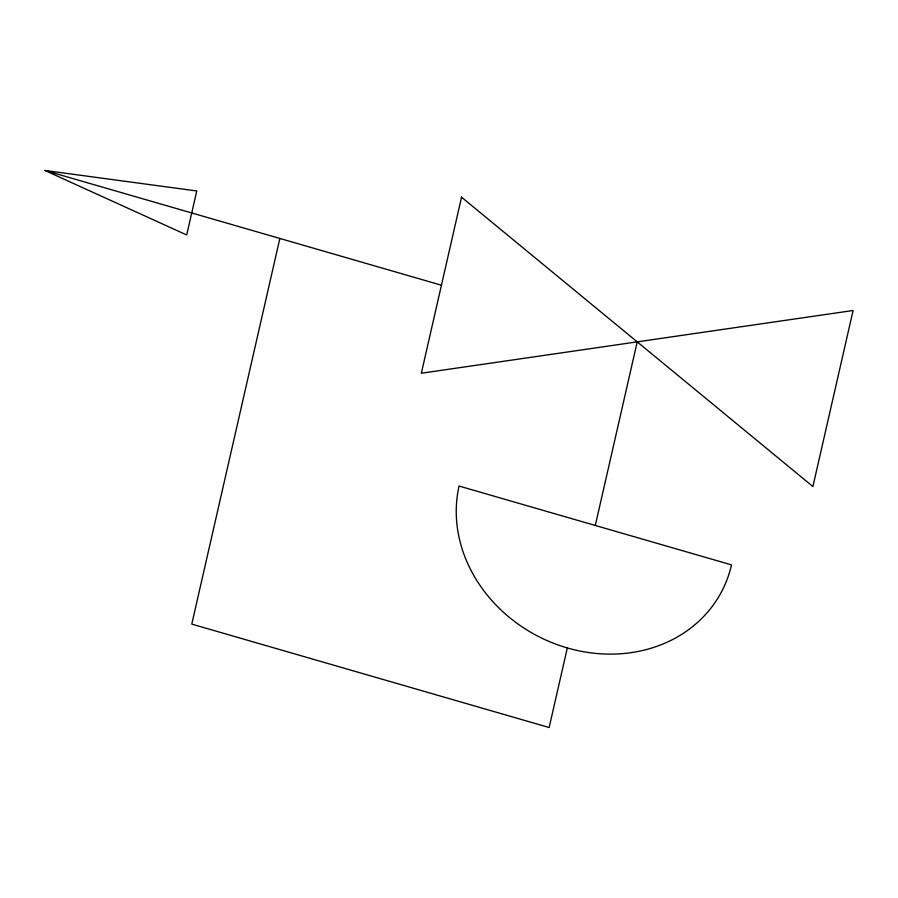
<?xml version="1.0" encoding="UTF-8"?>
<svg xmlns="http://www.w3.org/2000/svg" width="898" height="898" viewBox="0 0 898 898"><rect width="100%" height="100%" fill="white"/><g stroke="black" fill="none" stroke-linecap="round" stroke-linejoin="round"><path stroke-width="1.35" d="M279.85 238.464L191.779 624.11L549.149 727.526L567.323 647.941A142.602 124.721 27.2 0 1 459.08 486.054L731.5 564.876A142.602 124.721 27.2 0 1 567.323 647.941M595.295 525.465L637.221 341.869M44.9 170.474L196.763 190.96L186.705 234.973L44.9 170.474L441.434 285.216M461.538 197.201L421.342 373.231L853.1 310.495L812.903 486.536L461.538 197.201"/></g></svg>
